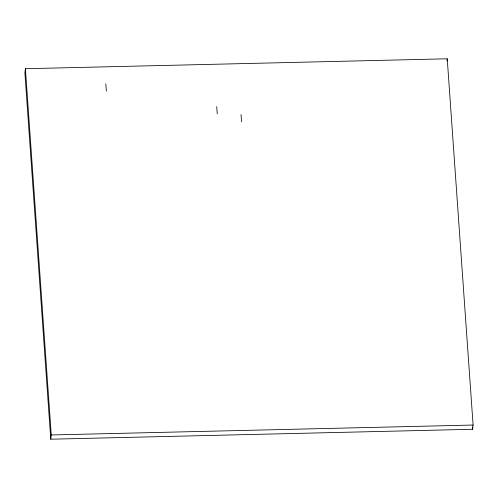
<?xml version="1.0" encoding="UTF-8"?>
<svg xmlns="http://www.w3.org/2000/svg" width="498" height="498" viewBox="0 0 498 498"><rect width="100%" height="100%" fill="white"/><g stroke="black" fill="none" stroke-linecap="round" stroke-linejoin="round"><path stroke-width="0.75" d="M25.398 68.718L24.9 72.963L50.765 439.205L472.602 429.282L473.1 425.037L447.235 58.795L25.398 68.718L51.263 434.959L50.765 439.205M446.986 60.918L447.235 58.795M51.263 434.959L473.1 425.037M472.44 426.954L472.602 429.282M241.038 114.515L241.561 121.842M216.73 106.628L217.246 113.949M105.819 83.851L106.342 91.171"/></g></svg>
